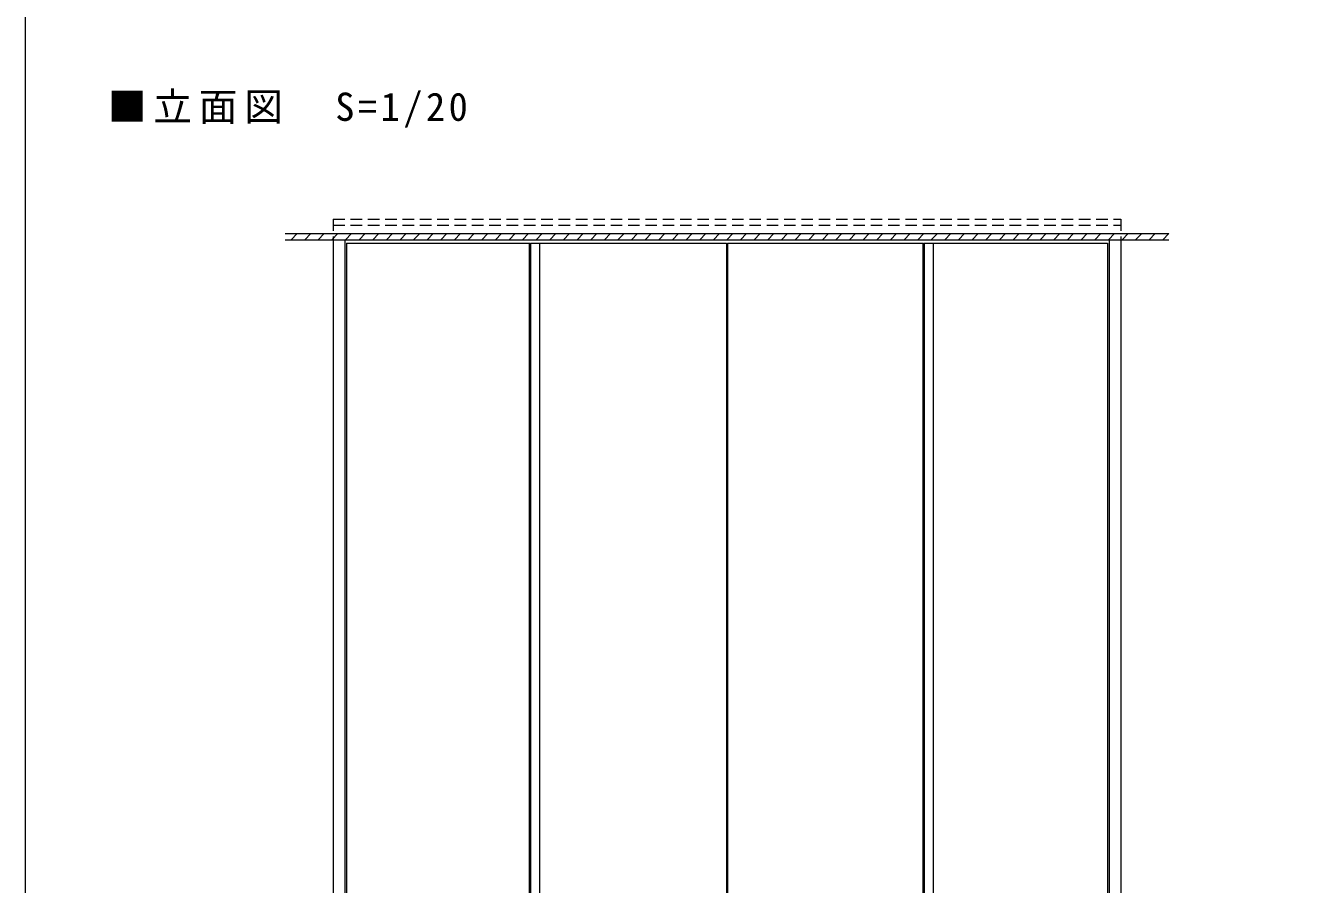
# Model space of a CAD drawing. Units: millimetres on the paper, with parts at other scales. Extents: x -197 to 198, y -138 to 137.
# Drawn here: x -197.2 to -64, y -48.8 to 40.4 of the extents above; entities that cross this region are included whole.
import ezdxf

# ---------------------------------------------------------------- set-up
doc = ezdxf.new("R2010")
doc.units = ezdxf.units.MM
doc.linetypes.add('DASHED1', pattern=[1.8, 1.2, -0.6])
for name, color, linetype, lineweight in [('0-A_文字', 7, 'Continuous', 9), ('4-2_柱', 2, 'Continuous', 9), ('4-6_扉', 3, 'Continuous', 9), ('4-C_ﾊｯﾁ', 4, 'Continuous', 9), ('F-0_補助線', 7, 'Continuous', 9)]:
    doc.layers.add(name, color=color, linetype=linetype, lineweight=lineweight)
doc.styles.add('ＭＳ ゴシック', font='')
doc.styles.get('ＭＳ ゴシック').set_extended_font_data('MS Gothic')

msp = doc.modelspace()

# ---------------------------------------------------------------- linework, layer by layer
at = {"layer": '4-2_柱', "linetype": 'DASHED1'}
for p, q in [((-165.268, 20.25), (-83.518, 20.25)), ((-165.268, 20.25), (-165.268, 18.125)), ((-83.518, 20.25), (-83.518, 18.125)), ((-165.268, 19.625), (-83.518, 19.625))]:
    msp.add_line(p, q, dxfattribs=at)
at = {"layer": '4-2_柱'}
for p, q in [((-170.268, 18.75), (-78.518, 18.75)), ((-170.268, 18.125), (-78.518, 18.125)), ((-165.268, 18.125), (-165.268, -101.875)), ((-164.068, 18.125), (-164.068, -101.875)), ((-84.718, 18.125), (-84.718, -101.875)), ((-83.518, 18.125), (-83.518, -101.875))]:
    msp.add_line(p, q, dxfattribs=at)
at = {"layer": '4-6_扉'}
for p, q in [((-163.893, 17.75), (-163.893, -101.3)), ((-163.893, 17.75), (-144.856, 17.75)), ((-163.893, 17.75), (-144.856, 17.75)), ((-144.943, 17.75), (-144.943, -101.3)), ((-144.856, 17.75), (-144.856, -101.3)), ((-144.806, 17.75), (-144.806, -101.3)), ((-144.806, 17.75), (-144.806, -101.3)), ((-144.806, 17.75), (-124.443, 17.75)), ((-144.806, 17.75), (-124.443, 17.75)), ((-143.868, 17.75), (-143.868, -101.3)), ((-124.443, 17.75), (-124.443, -101.3)), ((-124.343, 17.75), (-124.343, -101.3)), ((-124.343, 17.75), (-103.981, 17.75)), ((-124.343, 17.75), (-103.981, 17.75)), ((-104.068, 17.75), (-104.068, -101.3)), ((-103.981, 17.75), (-103.981, -101.3)), ((-103.931, 17.75), (-103.931, -101.3)), ((-103.931, 17.75), (-103.931, -101.3)), ((-103.931, 17.75), (-84.893, 17.75)), ((-103.931, 17.75), (-84.893, 17.75)), ((-102.993, 17.75), (-102.993, -101.3)), ((-84.893, 17.75), (-84.893, -101.3))]:
    msp.add_line(p, q, dxfattribs=at)
at = {"layer": '4-C_ﾊｯﾁ'}
for p, q in [((-169.649, 18.125), (-169.024, 18.75)), ((-168.235, 18.125), (-167.61, 18.75)), ((-166.821, 18.125), (-166.196, 18.75)), ((-165.406, 18.125), (-164.781, 18.75)), ((-163.992, 18.125), (-163.367, 18.75)), ((-162.578, 18.125), (-161.953, 18.75)), ((-161.164, 18.125), (-160.539, 18.75)), ((-159.75, 18.125), (-159.125, 18.75)), ((-158.335, 18.125), (-157.71, 18.75)), ((-156.921, 18.125), (-156.296, 18.75)), ((-155.507, 18.125), (-154.882, 18.75)), ((-154.093, 18.125), (-153.468, 18.75)), ((-152.678, 18.125), (-152.053, 18.75)), ((-151.264, 18.125), (-150.639, 18.75)), ((-149.85, 18.125), (-149.225, 18.75)), ((-148.436, 18.125), (-147.811, 18.75)), ((-147.022, 18.125), (-146.397, 18.75)), ((-145.607, 18.125), (-144.982, 18.75)), ((-144.193, 18.125), (-143.568, 18.75)), ((-142.779, 18.125), (-142.154, 18.75)), ((-141.365, 18.125), (-140.74, 18.75)), ((-139.951, 18.125), (-139.326, 18.75)), ((-138.536, 18.125), (-137.911, 18.75)), ((-137.122, 18.125), (-136.497, 18.75)), ((-135.708, 18.125), (-135.083, 18.75)), ((-134.294, 18.125), (-133.669, 18.75)), ((-132.879, 18.125), (-132.254, 18.75)), ((-131.465, 18.125), (-130.84, 18.75)), ((-130.051, 18.125), (-129.426, 18.75)), ((-128.637, 18.125), (-128.012, 18.75)), ((-127.223, 18.125), (-126.598, 18.75)), ((-125.808, 18.125), (-125.183, 18.75)), ((-124.394, 18.125), (-123.769, 18.75)), ((-122.98, 18.125), (-122.355, 18.75)), ((-121.566, 18.125), (-120.941, 18.75)), ((-120.152, 18.125), (-119.527, 18.75)), ((-118.737, 18.125), (-118.112, 18.75)), ((-117.323, 18.125), (-116.698, 18.75)), ((-115.909, 18.125), (-115.284, 18.75)), ((-114.495, 18.125), (-113.87, 18.75)), ((-113.08, 18.125), (-112.455, 18.75)), ((-111.666, 18.125), (-111.041, 18.75)), ((-110.252, 18.125), (-109.627, 18.75)), ((-108.838, 18.125), (-108.213, 18.75)), ((-107.424, 18.125), (-106.799, 18.75)), ((-106.009, 18.125), (-105.384, 18.75)), ((-104.595, 18.125), (-103.97, 18.75)), ((-103.181, 18.125), (-102.556, 18.75)), ((-101.767, 18.125), (-101.142, 18.75)), ((-100.353, 18.125), (-99.728, 18.75)), ((-98.938, 18.125), (-98.313, 18.75)), ((-97.524, 18.125), (-96.899, 18.75)), ((-96.11, 18.125), (-95.485, 18.75)), ((-94.696, 18.125), (-94.071, 18.75)), ((-93.281, 18.125), (-92.656, 18.75)), ((-91.867, 18.125), (-91.242, 18.75)), ((-90.453, 18.125), (-89.828, 18.75)), ((-89.039, 18.125), (-88.414, 18.75)), ((-87.625, 18.125), (-87, 18.75)), ((-86.21, 18.125), (-85.585, 18.75)), ((-84.796, 18.125), (-84.171, 18.75)), ((-83.382, 18.125), (-82.757, 18.75)), ((-81.968, 18.125), (-81.343, 18.75)), ((-80.554, 18.125), (-79.929, 18.75)), ((-79.139, 18.125), (-78.514, 18.75))]:
    msp.add_line(p, q, dxfattribs=at)
at = {"layer": 'F-0_補助線', "color": 3, "lineweight": 18}
msp.add_lwpolyline([(-197.2, 137), (197.8, 137), (197.8, -138), (-197.2, -138)], close=True, dxfattribs=at)

# ---------------------------------------------------------------- texts
at = {"layer": '0-A_文字', "insert": (-188.667, 29.75), "char_height": 2.933, "attachment_point": 7, "style": 'ＭＳ ゴシック'}
msp.add_mtext('\\T1.18;■立面図\u3000S=1/20', dxfattribs=at)

doc.saveas('drawing.dxf')
